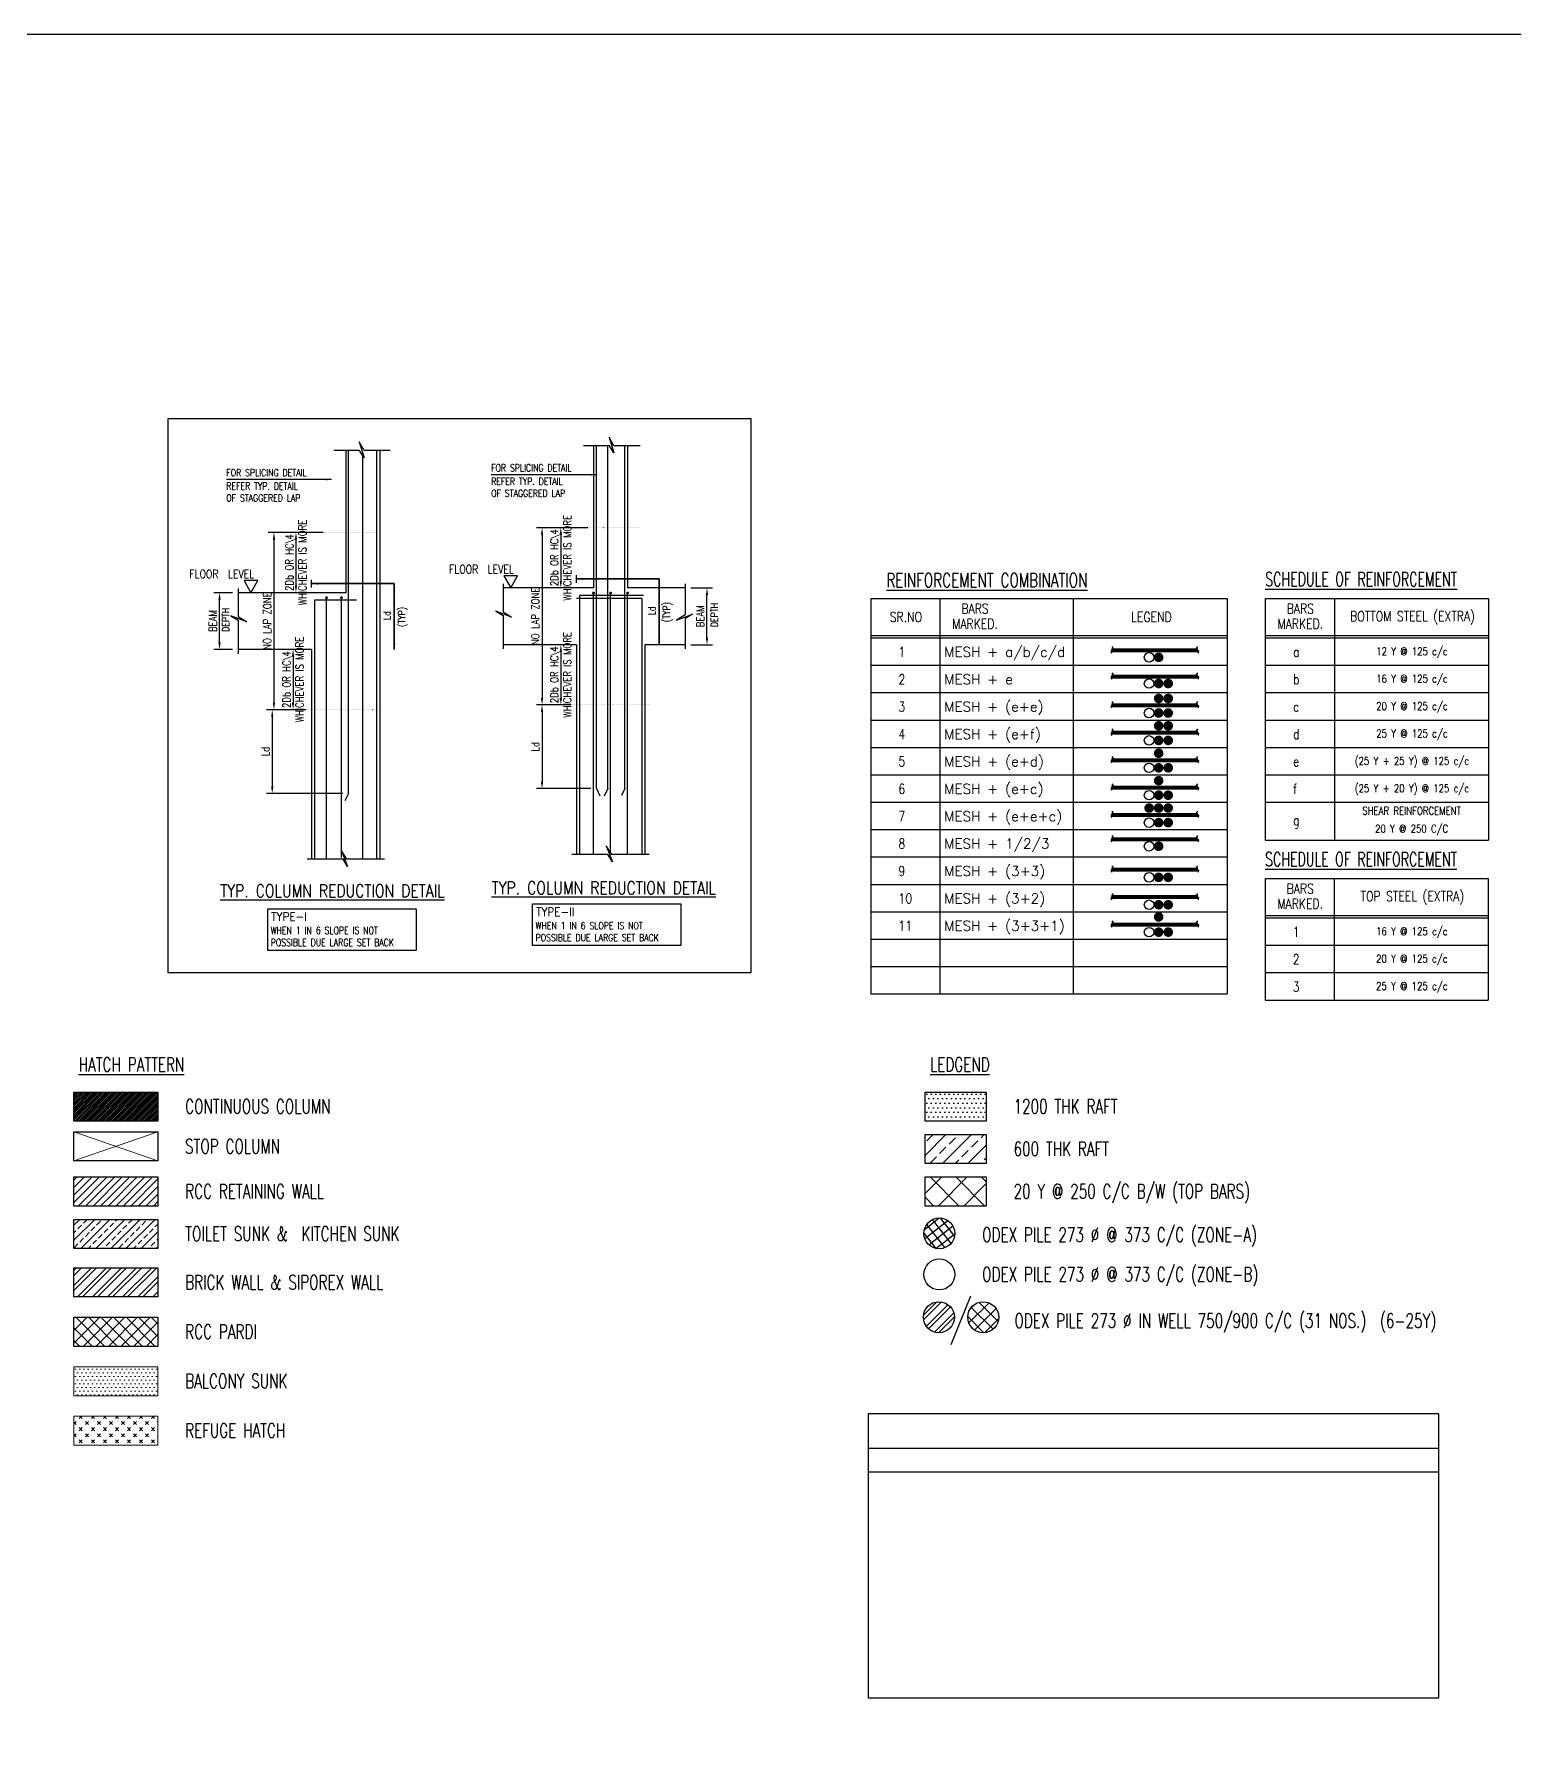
# Model space of a CAD drawing. Extents: x -69352 to 1013721, y -547461 to -186867.
# Drawn here: x 406027 to 458117, y -489142 to -428771 of the extents above; entities that cross this region are included whole.
import ezdxf
from ezdxf.enums import TextEntityAlignment as Align

# ---------------------------------------------------------------- set-up
doc = ezdxf.new("R2010")
doc.units = 0
doc.header["$LTSCALE"] = 500
doc.header["$MEASUREMENT"] = 0
doc.header["$PDMODE"] = 35
doc.header["$PDSIZE"] = -15
doc.linetypes.add('ACAD_ISO07W100', pattern=[3, 0, -3])
doc.layers.get('DEFPOINTS').update_dxf_attribs({"color": 4})
for name, color, linetype in [('CON', 3, 'Continuous'), ('DIM', 5, 'Continuous'), ('FRAME TABLE', 5, 'Continuous'), ('RCC', 2, 'Continuous'), ('REIN', 2, 'Continuous'), ('S- REFUGE SUNK', 8, 'Continuous'), ('S-273 DAI', 3, 'Continuous'), ('S-BRICK WALL', 5, 'Continuous'), ('S-BRICK WALL HATCH', 5, 'Continuous'), ('S-COLUMN', 1, 'Continuous'), ('S-COLUMN HATCH', 8, 'Continuous'), ('S-CONCRET LINE', 4, 'Continuous'), ('S-DIM', 7, 'Continuous'), ('S-HATCH', 253, 'Continuous'), ('S-HATCH @ 1', 252, 'Continuous'), ('S-R.C.C. PILE CAP', 40, 'Continuous'), ('S-RCC PARDI', 4, 'Continuous'), ('S-RCC PARDI HATCH', 8, 'Continuous'), ('S-REINFORCEMENT', 6, 'Continuous'), ('S-RETAINING WALL', 6, 'Continuous'), ('S-RETAINING WALL HATCH', 8, 'Continuous'), ('S-SUNK', 9, 'Continuous'), ('S-TEXT', 2, 'Continuous'), ('S-TEXT-1 @ 1', 4, 'Continuous'), ('S-TITIL', 6, 'Continuous'), ('S-TITLE', 6, 'Continuous'), ('TEXT', 4, 'Continuous'), ('TEXT1', 2, 'Continuous'), ('TITLE', 4, 'Continuous'), ('TX2', 4, 'Continuous'), ('TXT1', 2, 'Continuous'), ('YBEAM', 3, 'Continuous')]:
    doc.layers.add(name, color=color, linetype=linetype)
doc.styles.add('ROMANC', font='simplex.shx', dxfattribs={"width": 0.8, "height": 250})
doc.styles.add('ROMAND', font='simplex.shx')
doc.styles.add('ROMANS', font='simplex.shx', dxfattribs={"width": 0.8, "height": 275})
doc.styles.add('RX3', font='simplex.shx', dxfattribs={"width": 0.7})
doc.dimstyles.new('1-25', dxfattribs={"dimscale": 0, "dimtxt": 312.5, "dimasz": 225, "dimexe": 100, "dimexo": 100, "dimgap": 100, "dimtad": 1, "dimdec": 0, "dimlfac": 0.25, "dimzin": 0, "dimdsep": 46, "dimtxsty": 'RX3', "dimcen": 0, "dimdle": 100, "dimclrd": 1, "dimclre": 1, "dimclrt": 3, "dimadec": 0, "dimazin": 0, "dimtfac": 1, "dimtdec": 0, "dimtofl": 0, "dimtmove": 2, "dimatfit": 3, "dimfxl": 0, "dimtolj": 1, "dimtzin": 0, "dimarcsym": 0})
doc.dimstyles.new('dim25', dxfattribs={"dimtxt": 250, "dimasz": 250, "dimexe": 200, "dimexo": 200, "dimgap": 100, "dimtad": 1, "dimdec": 0, "dimlfac": 0.25, "dimzin": 0, "dimdsep": 46, "dimtxsty": 'ROMANS', "dimcen": 0, "dimclrd": 5, "dimclre": 5, "dimclrt": 4, "dimadec": 0, "dimazin": 0, "dimtfac": 1, "dimtdec": 0, "dimtix": 1, "dimtofl": 0, "dimtmove": 2, "dimatfit": 3, "dimfxl": 0, "dimtolj": 1, "dimtzin": 0, "dimlwd": -1, "dimlwe": -1, "dimarcsym": 0})
doc.dimstyles.new('SUREN', dxfattribs={"dimtxt": 250, "dimasz": 200, "dimexe": 100, "dimexo": 200, "dimgap": 100, "dimtad": 1, "dimdec": 0, "dimtxsty": 'RX3', "dimcen": 2.5, "dimclrd": 256, "dimclre": 256, "dimclrt": 4, "dimadec": 0, "dimazin": 0, "dimtfac": 1, "dimtdec": 0, "dimtmove": 2, "dimatfit": 3, "dimfxl": 0, "dimarcsym": 0})

# ---------------------------------------------------------------- blocks, each defined once
blk = doc.blocks.new('*D478')
at = {"layer": 'DEFPOINTS', "color": 0}
for p in [(428943, -448267), (429712, -448267), (428943, -450267)]:
    blk.add_point(p, dxfattribs=at)
at = {"layer": 'DIM', "color": 5}
for p, q in [((429143, -448267), (429912, -448267)), ((429712, -450017), (429712, -448517)), ((429143, -450267), (429912, -450267))]:
    blk.add_line(p, q, dxfattribs=at)
for points in [[(429754, -448517), (429671, -448517), (429712, -448267)], [(429671, -450017), (429754, -450017), (429712, -450267)]]:
    blk.add_solid(points, dxfattribs=at)
at = {"layer": 'DIM', "color": 4, "insert": (429475, -449267), "char_height": 275, "attachment_point": 5, "rotation": 90, "style": 'ROMANS'}
blk.add_mtext('\\A1;BEAM', dxfattribs=at)
blk = doc.blocks.new('*D479')
at = {"layer": 'DEFPOINTS', "color": 0}
for p in [(425718, -446146), (423906, -452388), (425118, -452388)]:
    blk.add_point(p, dxfattribs=at)
at = {"layer": 'DIM', "color": 5}
for p, q in [((425518, -446146), (423706, -446146)), ((423906, -446396), (423906, -452138)), ((424918, -452388), (423706, -452388))]:
    blk.add_line(p, q, dxfattribs=at)
for points in [[(423947, -446396), (423864, -446396), (423906, -446146)], [(423864, -452138), (423947, -452138), (423906, -452388)]]:
    blk.add_solid(points, dxfattribs=at)
at = {"layer": 'DIM', "color": 4, "insert": (423668, -449267), "char_height": 275, "attachment_point": 5, "rotation": 90, "style": 'ROMANS'}
blk.add_mtext('\\A1;NO LAP ZONE', dxfattribs=at)
blk = doc.blocks.new('*D480')
at = {"layer": 'DEFPOINTS', "color": 0}
for p in [(424951, -450267), (424566, -452388), (424951, -452388)]:
    blk.add_point(p, dxfattribs=at)
at = {"layer": 'DIM', "color": 5}
for p, q in [((424751, -450267), (424366, -450267)), ((424566, -450517), (424566, -452138)), ((424751, -452388), (424366, -452388))]:
    blk.add_line(p, q, dxfattribs=at)
for points in [[(424608, -450517), (424524, -450517), (424566, -450267)], [(424524, -452138), (424608, -452138), (424566, -452388)]]:
    blk.add_solid(points, dxfattribs=at)
at = {"layer": 'DIM', "color": 4, "insert": (424566, -451327), "char_height": 275, "attachment_point": 5, "rotation": 90, "style": 'ROMANS'}
blk.add_mtext('\\A1;2Db OR HC\\\\4\\PWHICHEVER IS MORE', dxfattribs=at)
blk = doc.blocks.new('*D481')
at = {"layer": 'DEFPOINTS', "color": 0}
for p in [(425151, -446146), (424566, -448267), (424951, -448267)]:
    blk.add_point(p, dxfattribs=at)
at = {"layer": 'DIM', "color": 5}
for p, q in [((424951, -446146), (424366, -446146)), ((424566, -446396), (424566, -448017)), ((424751, -448267), (424366, -448267))]:
    blk.add_line(p, q, dxfattribs=at)
for points in [[(424608, -446396), (424524, -446396), (424566, -446146)], [(424524, -448017), (424608, -448017), (424566, -448267)]]:
    blk.add_solid(points, dxfattribs=at)
at = {"layer": 'DIM', "color": 4, "insert": (424566, -447206), "char_height": 275, "attachment_point": 5, "rotation": 90, "style": 'ROMANS'}
blk.add_mtext('\\A1;2Db OR HC\\\\4\\PWHICHEVER IS MORE', dxfattribs=at)
blk = doc.blocks.new('*D482')
at = {"layer": 'DEFPOINTS', "color": 0}
for p in [(425118, -452388), (423906, -455334), (425819, -455334)]:
    blk.add_point(p, dxfattribs=at)
at = {"layer": 'DIM', "color": 5}
for p, q in [((424918, -452388), (423706, -452388)), ((423906, -452638), (423906, -455084)), ((425619, -455334), (423706, -455334))]:
    blk.add_line(p, q, dxfattribs=at)
for points in [[(423947, -452638), (423864, -452638), (423906, -452388)], [(423864, -455084), (423947, -455084), (423906, -455334)]]:
    blk.add_solid(points, dxfattribs=at)
at = {"layer": 'DIM', "color": 4, "insert": (423668, -453861), "char_height": 275, "attachment_point": 5, "rotation": 90, "style": 'ROMANS'}
blk.add_mtext('\\A1;Ld', dxfattribs=at)
blk = doc.blocks.new('*D483')
at = {"layer": 'DEFPOINTS', "color": 0}
for p in [(412549, -448434), (413208, -448434), (413208, -450434)]:
    blk.add_point(p, dxfattribs=at)
at = {"layer": 'DIM', "color": 5}
for p, q in [((413008, -448434), (412349, -448434)), ((412549, -450184), (412549, -448684)), ((413008, -450434), (412349, -450434))]:
    blk.add_line(p, q, dxfattribs=at)
for points in [[(412591, -448684), (412508, -448684), (412549, -448434)], [(412508, -450184), (412591, -450184), (412549, -450434)]]:
    blk.add_solid(points, dxfattribs=at)
at = {"layer": 'DIM', "color": 4, "insert": (412312, -449434), "char_height": 275, "attachment_point": 5, "rotation": 90, "style": 'ROMANS'}
blk.add_mtext('\\A1;BEAM', dxfattribs=at)
blk = doc.blocks.new('*D484')
at = {"layer": 'DEFPOINTS', "color": 0}
for p in [(416393, -446313), (414465, -452555), (415793, -452555)]:
    blk.add_point(p, dxfattribs=at)
at = {"layer": 'DIM', "color": 5}
for p, q in [((416193, -446313), (414265, -446313)), ((414465, -446563), (414465, -452305)), ((415593, -452555), (414265, -452555))]:
    blk.add_line(p, q, dxfattribs=at)
for points in [[(414507, -446563), (414424, -446563), (414465, -446313)], [(414424, -452305), (414507, -452305), (414465, -452555)]]:
    blk.add_solid(points, dxfattribs=at)
at = {"layer": 'DIM', "color": 4, "insert": (414228, -449434), "char_height": 275, "attachment_point": 5, "rotation": 90, "style": 'ROMANS'}
blk.add_mtext('\\A1;NO LAP ZONE', dxfattribs=at)
blk = doc.blocks.new('*D485')
at = {"layer": 'DEFPOINTS', "color": 0}
for p in [(415625, -450434), (415138, -452555), (415625, -452555)]:
    blk.add_point(p, dxfattribs=at)
at = {"layer": 'DIM', "color": 5}
for p, q in [((415425, -450434), (414938, -450434)), ((415138, -450684), (415138, -452305)), ((415425, -452555), (414938, -452555))]:
    blk.add_line(p, q, dxfattribs=at)
for points in [[(415180, -450684), (415097, -450684), (415138, -450434)], [(415097, -452305), (415180, -452305), (415138, -452555)]]:
    blk.add_solid(points, dxfattribs=at)
at = {"layer": 'DIM', "color": 4, "insert": (415138, -451495), "char_height": 275, "attachment_point": 5, "rotation": 90, "style": 'ROMANS'}
blk.add_mtext('\\A1;2Db OR HC\\\\4\\PWHICHEVER IS MORE', dxfattribs=at)
blk = doc.blocks.new('*D486')
at = {"layer": 'DEFPOINTS', "color": 0}
for p in [(415825, -446313), (415240, -448434), (415625, -448434)]:
    blk.add_point(p, dxfattribs=at)
at = {"layer": 'DIM', "color": 5}
for p, q in [((415625, -446313), (415040, -446313)), ((415240, -446563), (415240, -448184)), ((415425, -448434), (415040, -448434))]:
    blk.add_line(p, q, dxfattribs=at)
for points in [[(415282, -446563), (415199, -446563), (415240, -446313)], [(415199, -448184), (415282, -448184), (415240, -448434)]]:
    blk.add_solid(points, dxfattribs=at)
at = {"layer": 'DIM', "color": 4, "insert": (415240, -447374), "char_height": 275, "attachment_point": 5, "rotation": 90, "style": 'ROMANS'}
blk.add_mtext('\\A1;2Db OR HC\\\\4\\PWHICHEVER IS MORE', dxfattribs=at)
blk = doc.blocks.new('*D487')
at = {"layer": 'DEFPOINTS', "color": 0}
for p in [(415793, -452555), (414405, -455501), (417093, -455501)]:
    blk.add_point(p, dxfattribs=at)
at = {"layer": 'DIM', "color": 5}
for p, q in [((415593, -452555), (414205, -452555)), ((414405, -452805), (414405, -455251)), ((416893, -455501), (414205, -455501))]:
    blk.add_line(p, q, dxfattribs=at)
for points in [[(414447, -452805), (414364, -452805), (414405, -452555)], [(414364, -455251), (414447, -455251), (414405, -455501)]]:
    blk.add_solid(points, dxfattribs=at)
at = {"layer": 'DIM', "color": 4, "insert": (414168, -454028), "char_height": 275, "attachment_point": 5, "rotation": 90, "style": 'ROMANS'}
blk.add_mtext('\\A1;Ld', dxfattribs=at)
blk = doc.blocks.new('zw$FC0F')
at = {"layer": 'S-273 DAI', "ltscale": 1000}
h = blk.add_hatch(dxfattribs=at)
h.set_pattern_fill('ANSI37', color=154, scale=20.475, angle=178.6167)
h.set_pattern_definition([(223.617, (-717.17, 17.32), (44.8446, -47.064), []), (313.617, (-717.17, 17.32), (47.064, 44.8446), [])])
edge = h.paths.add_edge_path()
edge.add_arc((0, 0), 136, 358.6167, 718.6167)
at = {"layer": 'S-273 DAI', "color": 2, "ltscale": 1000}
blk.add_circle((0, 0), 136, dxfattribs=at)
blk = doc.blocks.new('A$C3564066B')
at = {"layer": 'S-273 DAI', "ltscale": 1000}
h = blk.add_hatch(dxfattribs=at)
h.set_pattern_fill('ANSI32', color=170, scale=10)
h.set_pattern_definition([(45, (-1099979.93, -32371.08), (-67.351921, 67.351921), []), (45, (-1099935.03, -32371.08), (-67.351921, 67.351921), [])])
edge = h.paths.add_edge_path()
edge.add_ellipse((0, 0), major_axis=(150, 0), ratio=1, start_angle=0, end_angle=360)
at = {"layer": 'S-273 DAI', "color": 170, "ltscale": 1000}
blk.add_circle((0, 0), 150, dxfattribs=at)

msp = doc.modelspace()

# ---------------------------------------------------------------- hatches: boundary and pattern name
at = {"layer": 'S- REFUGE SUNK', "lineweight": 0, "ltscale": 0.3}
h = msp.add_hatch(dxfattribs=at)
h.set_pattern_fill('CROSS', color=256, scale=300)
h.set_pattern_definition([(45, (-106.05, -1494.6), (-212.13203, 212.13203), [150, -150]), (135, (0, -1494.6), (-212.13203, -212.13203), [150, -150])])
edge = h.paths.add_edge_path()
edge.add_line((407433.5, -477429.614), (410376.838, -477429.614))
edge.add_line((410376.838, -477429.614), (410376.838, -478453.81))
edge.add_line((410376.838, -478453.81), (407421.19, -478453.81))
edge.add_line((407421.19, -478453.81), (407421.19, -477429.614))
at = {"layer": 'S-273 DAI', "ltscale": 1000}
h = msp.add_hatch(dxfattribs=at)
h.set_pattern_fill('ANSI37', color=50, scale=100)
h.set_pattern_definition([(45, (398838.82, -465302.33), (-224.5064, 224.5064), []), (135, (398838.82, -465302.33), (-224.5064, -224.5064), [])])
edge = h.paths.add_edge_path()
edge.add_ellipse((439440.116, -473947.472), major_axis=(546, 0), ratio=1, start_angle=0, end_angle=360)
at = {"layer": 'S-BRICK WALL HATCH', "lineweight": 0, "ltscale": 0.3}
h = msp.add_hatch(dxfattribs=at)
h.set_pattern_fill('ANSI32', color=256, scale=1000)
h.set_pattern_definition([(45, (0, -1494.6), (-265.16504, 265.16504), []), (45, (176.78, -1494.6), (-265.16504, 265.16504), [])])
edge = h.paths.add_edge_path()
edge.add_line((407433.5, -472211.114), (410376.838, -472211.114))
edge.add_line((410376.838, -472211.114), (410376.838, -473235.31))
edge.add_line((410376.838, -473235.31), (407421.19, -473235.31))
edge.add_line((407421.19, -473235.31), (407421.19, -472211.114))
at = {"layer": 'S-COLUMN HATCH', "lineweight": 0, "ltscale": 0.3}
h = msp.add_hatch(dxfattribs=at)
h.set_pattern_fill('ANSI31', color=256, scale=350)
edge = h.paths.add_edge_path()
edge.add_line((407423, -466018.338), (410376.838, -466018.338))
edge.add_line((410376.838, -466018.338), (410376.838, -467042.534))
edge.add_line((410376.838, -467042.534), (407421.19, -467042.534))
edge.add_line((407421.19, -467042.534), (407421.19, -466018.338))
at = {"layer": 'S-HATCH'}
h = msp.add_hatch(dxfattribs=at)
h.set_pattern_fill('ANSI37', color=240, scale=200)
h.set_pattern_definition([(45, (-1384768.05, -553176.4), (-449.0128, 449.0128), []), (135, (-1384768.05, -553176.4), (-449.0128, -449.0128), [])])
h.paths.add_polyline_path([(437390.359, -469007.522), (439543.007, -469007.522), (439543.007, -470031.718), (437390.359, -470031.718)])
at = {"layer": 'S-HATCH @ 1'}
h = msp.add_hatch(dxfattribs=at)
h.set_pattern_fill('DOTS', color=150, scale=100)
h.set_pattern_definition([(0, (-295898.24, -504669.33), (79.375, 158.75), [0, -158.75])])
h.paths.add_polyline_path([(437390.359, -466018.338), (439543.007, -466018.338), (439543.007, -467042.534), (437390.359, -467042.534)])
h = msp.add_hatch(dxfattribs=at)
h.set_pattern_fill('ANSI33', color=14, scale=100)
h.set_pattern_definition([(45, (-295898.24, -504669.33), (-449.0128, 449.0128), []), (45, (-295449.2, -504669.33), (-449.0128, 449.0128), [317.5, -158.75])])
h.paths.add_polyline_path([(437390.359, -467512.93), (439543.007, -467512.93), (439543.007, -468537.126), (437390.359, -468537.126)])
at = {"layer": 'S-RCC PARDI HATCH', "lineweight": 0, "ltscale": 0.3}
h = msp.add_hatch(dxfattribs=at)
h.set_pattern_fill('ANSI37', color=256, scale=2500)
h.set_pattern_definition([(45, (0, -1494.6), (-220.97087, 220.97087), []), (135, (0, -1494.6), (-220.97087, -220.97087), [])])
edge = h.paths.add_edge_path()
edge.add_line((407433.5, -473950.614), (410376.838, -473950.614))
edge.add_line((410376.838, -473950.614), (410376.838, -474974.81))
edge.add_line((410376.838, -474974.81), (407421.19, -474974.81))
edge.add_line((407421.19, -474974.81), (407421.19, -473950.614))
h = msp.add_hatch(dxfattribs=at)
h.set_pattern_fill('TRIDOTS', color=256, scale=150)
h.set_pattern_definition([(0, (0, -1494.59), (75, 129.90381), [0, -150])])
edge = h.paths.add_edge_path()
edge.add_line((407433.5, -475690.114), (410376.838, -475690.114))
edge.add_line((410376.838, -475690.114), (410376.838, -476714.31))
edge.add_line((410376.838, -476714.31), (407421.19, -476714.31))
edge.add_line((407421.19, -476714.31), (407421.19, -475690.114))
at = {"layer": 'S-RETAINING WALL HATCH', "lineweight": 0, "ltscale": 0.3}
h = msp.add_hatch(dxfattribs=at)
h.set_pattern_fill('ANSI31', color=256, scale=1500)
h.set_pattern_definition([(45, (0, -1494.6), (-132.58252, 132.58252), [])])
edge = h.paths.add_edge_path()
edge.add_line((407414, -469007.522), (410376.838, -469007.522))
edge.add_line((410376.838, -469007.522), (410376.838, -470031.718))
edge.add_line((410376.838, -470031.718), (407421.19, -470031.718))
edge.add_line((407421.19, -470031.718), (407421.19, -469007.522))
at = {"layer": 'S-SUNK', "lineweight": 0, "ltscale": 0.3}
h = msp.add_hatch(dxfattribs=at)
h.set_pattern_fill('ANSI33', color=256, scale=1500)
h.set_pattern_definition([(45, (0, -1494.6), (-265.16504, 265.16504), []), (45, (265.17, -1494.6), (-265.16504, 265.16504), [187.5, -93.75])])
edge = h.paths.add_edge_path()
edge.add_line((407433.5, -470502.114), (410376.838, -470502.114))
edge.add_line((410376.838, -470502.114), (410376.838, -471526.31))
edge.add_line((410376.838, -471526.31), (407421.19, -471526.31))
edge.add_line((407421.19, -471526.31), (407421.19, -470502.114))

# ---------------------------------------------------------------- linework, layer by layer
at = {"layer": 'CON', "color": 253}
for points in [[(418561.312, -443425.167), (417636.264, -443425.167), (417467.998, -443124.446), (417640.757, -443679.969), (417480.847, -443425.167), (416568.913, -443425.167)], [(427356.306, -443257.801), (426431.258, -443257.801), (426262.991, -442957.08), (426435.751, -443512.603), (426275.841, -443257.801), (425363.907, -443257.801)]]:
    msp.add_lwpolyline(points, dxfattribs=at)
at = {"layer": 'CON', "color": 8}
for points in [[(413207.702, -448284.231), (413207.702, -449273.496), (413508.423, -449465.557), (412952.9, -449247.005), (413207.702, -449405.952), (413207.702, -450584.231)], [(422533.678, -448116.866), (422533.678, -449106.131), (422834.399, -449298.191), (422278.876, -449079.64), (422533.678, -449238.586), (422533.678, -450416.866)], [(428942.568, -448116.866), (428942.568, -449214.304), (428641.848, -449406.365), (429197.37, -449187.813), (428942.568, -449346.76), (428942.568, -450416.866)], [(418352.524, -457819.521), (417030.574, -457819.521), (416838.514, -457518.8), (417057.065, -458074.323), (416898.119, -457819.521), (415632.524, -457819.521)], [(427678.5, -457652.156), (426356.55, -457652.156), (426164.489, -457351.435), (426383.041, -457906.958), (426224.095, -457652.156), (424958.5, -457652.156)]]:
    msp.add_lwpolyline(points, dxfattribs=at)
at = {"layer": 'DIM'}
for p, q in [((425118.5, -448083.783), (425118.5, -447813.14)), ((415792.524, -448251.148), (415792.524, -447980.506))]:
    msp.add_line(p, q, dxfattribs=at)
at = {"layer": 'FRAME TABLE', "color": 7}
for p, q in [((435476.676, -448635.234), (448033.539, -448635.234)), ((435476.676, -448635.234), (435476.676, -462562.954)), ((437911.58, -448635.234), (437911.58, -462562.954)), ((442609.196, -448635.234), (442609.196, -462562.954)), ((448033.539, -448635.234), (448033.539, -462562.954)), ((449366.456, -448635.234), (457225.704, -448635.234)), ((449366.456, -448635.234), (449366.456, -457146.623)), ((451801.361, -448635.234), (451801.361, -457146.623)), ((457225.704, -448635.234), (457225.704, -457146.623)), ((435476.676, -449945.541), (448033.539, -449945.541)), ((435476.676, -450024.086), (448033.539, -450024.086)), ((449366.456, -449945.541), (457225.704, -449945.541)), ((449366.456, -450024.086), (457225.704, -450024.086)), ((449366.456, -457146.623), (457225.704, -457146.623)), ((449361.808, -458494.981), (457221.056, -458494.981)), ((449361.808, -458494.981), (449361.808, -462777.418)), ((451796.713, -458494.981), (451796.713, -462777.418)), ((457221.056, -458494.981), (457221.056, -462777.418)), ((449361.808, -459805.288), (457221.056, -459805.288)), ((449361.808, -459883.833), (457221.056, -459883.833)), ((435476.676, -462562.954), (448033.539, -462562.954)), ((449361.808, -462777.418), (457221.056, -462777.418))]:
    msp.add_line(p, q, dxfattribs=at)
at = {"layer": 'FRAME TABLE'}
for p, q in [((435476.676, -450988.615), (448033.539, -450988.615)), ((449366.456, -450988.615), (457225.704, -450988.615)), ((435476.676, -451953.143), (448033.539, -451953.143)), ((449366.456, -451953.143), (457225.704, -451953.143)), ((435476.676, -452917.671), (448033.539, -452917.671)), ((449366.456, -452917.671), (457225.704, -452917.671)), ((435476.676, -453882.2), (448033.539, -453882.2)), ((449366.456, -453882.2), (457225.704, -453882.2)), ((435476.676, -454846.728), (448033.539, -454846.728)), ((449366.456, -454846.728), (457225.704, -454846.728)), ((435476.676, -455811.256), (448033.539, -455811.256)), ((449366.456, -455811.256), (457225.704, -455811.256)), ((449366.456, -455811.256), (457225.704, -455811.256)), ((435476.676, -456775.785), (448033.539, -456775.785)), ((435476.676, -457740.313), (448033.539, -457740.313)), ((435476.676, -458704.841), (448033.539, -458704.841)), ((435476.676, -458704.841), (448033.539, -458704.841)), ((435476.676, -459669.37), (448033.539, -459669.37)), ((435476.676, -460633.898), (448033.539, -460633.898)), ((449361.808, -460848.362), (457221.056, -460848.362)), ((435476.676, -461598.426), (448033.539, -461598.426)), ((449361.808, -461812.89), (457221.056, -461812.89))]:
    msp.add_line(p, q, dxfattribs=at)
at = {"layer": 'RCC', "color": 1}
for points in [[(423571.894, -459394.182), (428794.593, -459394.182), (428794.593, -460862.834), (423571.894, -460862.834)], [(414245.919, -459561.548), (419468.618, -459561.548), (419468.618, -461030.199), (414245.919, -461030.199)]]:
    msp.add_lwpolyline(points, close=True, dxfattribs=at)
at = {"layer": 'REIN'}
msp.add_line((415892.524, -450434.231), (415892.524, -457819.521), dxfattribs=at)
at = {"layer": 'S- REFUGE SUNK', "lineweight": 0, "ltscale": 0.3}
msp.add_lwpolyline([(407421.19, -477429.614), (410376.838, -477429.614), (410376.838, -478453.81), (407421.19, -478453.81)], close=True, dxfattribs=at)
at = {"layer": 'S-273 DAI', "color": 7, "ltscale": 1000}
msp.add_circle((437892.836, -472442.219), 546, dxfattribs=at)
at = {"layer": 'S-273 DAI', "color": 50, "ltscale": 1000}
msp.add_circle((439440.116, -473947.472, 0), 546, dxfattribs=at)
at = {"layer": 'S-BRICK WALL'}
msp.add_lwpolyline([(407421.19, -472211.114), (410376.838, -472211.114), (410376.838, -473235.31), (407421.19, -473235.31)], close=True, dxfattribs=at)
at = {"layer": 'S-COLUMN'}
for points in [[(407421.19, -466018.338), (410376.838, -466018.338), (410376.838, -467042.534), (407421.19, -467042.534)], [(407415.481, -467422.333), (410371.129, -467422.333), (410371.129, -468446.528), (407415.481, -468446.528)]]:
    msp.add_lwpolyline(points, close=True, dxfattribs=at)
at = {"layer": 'S-COLUMN HATCH', "lineweight": 0, "ltscale": 0.3}
for p, q in [((407415.481, -467422.333), (410371.129, -468446.528)), ((410371.129, -467422.333), (407415.481, -468446.528))]:
    msp.add_line(p, q, dxfattribs=at)
at = {"layer": 'S-CONCRET LINE'}
msp.add_lwpolyline([(375139, -428771), (495141, -428771), (495141, -510011), (375139, -510011)], close=True, dxfattribs=at)
at = {"layer": 'S-DIM', "color": 253, "linetype": 'ACAD_ISO07W100', "ltscale": 0.025}
for p, q in [((418092.524, -446313.241), (416158.755, -446313.241)), ((427352.907, -446145.875), (425484.731, -446145.875)), ((418192.524, -452555.222), (415138.364, -452555.222)), ((427713.779, -452387.856), (424464.339, -452387.856))]:
    msp.add_line(p, q, dxfattribs=at)
at = {"layer": 'S-HATCH', "color": 240}
msp.add_lwpolyline([(437390.359, -469007.522), (439543.007, -469007.522), (439543.007, -470031.718), (437390.359, -470031.718)], close=True, dxfattribs=at)
at = {"layer": 'S-HATCH @ 1', "color": 150}
msp.add_lwpolyline([(437390.359, -466018.338), (439543.007, -466018.338), (439543.007, -467042.534), (437390.359, -467042.534)], close=True, dxfattribs=at)
at = {"layer": 'S-HATCH @ 1', "color": 14}
msp.add_lwpolyline([(437390.359, -467512.93), (439543.007, -467512.93), (439543.007, -468537.126), (437390.359, -468537.126)], close=True, dxfattribs=at)
at = {"layer": 'S-R.C.C. PILE CAP'}
msp.add_lwpolyline([(410734.801, -442303.221), (431261.472, -442303.221), (431261.472, -461819.109), (410734.801, -461819.109)], close=True, dxfattribs=at)
at = {"layer": 'S-RCC PARDI'}
msp.add_lwpolyline([(407421.19, -473950.614), (410376.838, -473950.614), (410376.838, -474974.81), (407421.19, -474974.81)], close=True, dxfattribs=at)
at = {"layer": 'S-RCC PARDI HATCH', "lineweight": 0, "ltscale": 0.3}
msp.add_lwpolyline([(407421.19, -475690.114), (410376.838, -475690.114), (410376.838, -476714.31), (407421.19, -476714.31)], close=True, dxfattribs=at)
at = {"layer": 'S-REINFORCEMENT'}
for p, q in [((417092.524, -455501.366), (417092.524, -443425.167)), ((417592.524, -457819.521), (417592.524, -443603.114)), ((418092.524, -457819.521), (418092.524, -443425.167)), ((425818.5, -455334), (425818.5, -443257.801)), ((426217.171, -455334), (426217.171, -443257.801)), ((426818.5, -455334), (426818.5, -443257.801)), ((427482.341, -448535.549), (425218.5, -448535.549)), ((425218.5, -448535.549), (425218.5, -457652.156)), ((417369.376, -448702.915), (415892.524, -448702.915)), ((415892.524, -448702.915), (415892.524, -457819.521)), ((427418.5, -448635.549), (425118.5, -448635.549)), ((427418.5, -448635.549), (427418.5, -457652.156)), ((425218.5, -450266.866), (425218.5, -457652.156))]:
    msp.add_line(p, q, dxfattribs=at)
at = {"layer": 'S-REINFORCEMENT', "const_width": 50}
for points in [[(425693.5, -448446.439, 1), (425743.5, -448446.439, 1)], [(426293.5, -448446.439, 1), (426343.5, -448446.439, 1)], [(426893.5, -448446.439, 1), (426943.5, -448446.439, 1)], [(416290.194, -448613.805, 1), (416340.194, -448613.805, 1)], [(416818.707, -448613.805, 1), (416868.707, -448613.805, 1)]]:
    msp.add_lwpolyline(points, format="xyb", close=True, dxfattribs=at)
at = {"layer": 'S-REINFORCEMENT'}
for points in [[(425718.5, -457652.156), (425718.5, -448446.439)], [(426318.5, -457592.578), (426318.5, -448446.439)], [(426918.5, -457652.156), (426918.5, -448446.439)], [(416315.194, -457819.521), (416315.194, -448613.805)], [(416843.707, -457759.944), (416843.707, -448613.805)], [(417092.524, -455501.366), (416962.178, -455764.774)], [(425818.5, -455334), (425941.527, -455582.616)], [(426217.171, -455334), (426086.825, -455597.408)], [(426818.5, -455334), (426698.128, -455577.252)]]:
    msp.add_lwpolyline(points, dxfattribs=at)
at = {"layer": 'S-REINFORCEMENT', "ltscale": 1000, "const_width": 140}
for points in [[(443950.867, -450467.615), (447003.339, -450467.615)], [(443950.867, -451388.998), (447003.339, -451388.998)], [(443950.867, -452403.485), (447003.339, -452403.485)], [(443950.867, -453368.013), (447003.339, -453368.013)], [(443950.867, -454332.541), (447003.339, -454332.541)], [(443950.867, -455297.07), (447003.339, -455297.07)], [(443950.867, -456261.598), (447003.339, -456261.598)], [(443950.867, -457119.109), (447003.339, -457119.109)], [(443950.867, -458190.654), (447003.339, -458190.654)], [(443950.867, -459155.183), (447003.339, -459155.183)], [(443950.867, -460119.711), (447003.339, -460119.711)]]:
    msp.add_lwpolyline(points, dxfattribs=at)
at = {"layer": 'S-REINFORCEMENT', "ltscale": 1000, "const_width": 168.75}
for points in [[(445699.981, -450712.121, 1), (445531.231, -450712.121, 1)], [(445699.981, -451633.504, 1), (445531.231, -451633.504, 1)], [(446035.981, -451633.504, 1), (445867.231, -451633.504, 1)], [(445699.981, -452158.979, -1), (445531.231, -452158.979, -1)], [(446035.981, -452158.979, -1), (445867.231, -452158.979, -1)], [(445699.981, -452672.168, -1), (445531.231, -452672.168, -1)], [(446035.981, -452672.168, -1), (445867.231, -452672.168, -1)], [(445699.981, -453123.507, -1), (445531.231, -453123.507, -1)], [(446035.981, -453123.507, -1), (445867.231, -453123.507, -1)], [(445699.981, -453636.696, -1), (445531.231, -453636.696, -1)], [(445699.981, -454088.035, -1), (445531.231, -454088.035, -1)], [(446035.981, -453636.696, -1), (445867.231, -453636.696, -1)], [(445699.981, -454601.225, -1), (445531.231, -454601.225, -1)], [(446035.981, -454601.225, -1), (445867.231, -454601.225, -1)], [(445699.981, -455052.564, -1), (445531.231, -455052.564, -1)], [(445699.981, -455565.753, -1), (445531.231, -455565.753, -1)], [(446035.981, -455565.753, -1), (445867.231, -455565.753, -1)], [(445363.981, -456017.092, -1), (445195.231, -456017.092, -1)], [(445699.981, -456017.092, -1), (445531.231, -456017.092, -1)], [(445699.981, -456530.281, -1), (445531.231, -456530.281, -1)], [(446035.981, -456017.092, -1), (445867.231, -456017.092, -1)], [(446035.981, -456530.281, -1), (445867.231, -456530.281, -1)], [(445699.981, -457363.615, 1), (445531.231, -457363.615, 1)], [(445699.981, -458459.338, -1), (445531.231, -458459.338, -1)], [(446035.981, -458459.338, -1), (445867.231, -458459.338, -1)], [(445699.981, -459423.866, -1), (445531.231, -459423.866, -1)], [(446035.981, -459423.866, -1), (445867.231, -459423.866, -1)], [(445699.981, -459851.028, 1), (445531.231, -459851.028, 1)], [(445699.981, -460388.394, -1), (445531.231, -460388.394, -1)], [(446035.981, -460388.394, -1), (445867.231, -460388.394, -1)]]:
    msp.add_lwpolyline(points, format="xyb", close=True, dxfattribs=at)
at = {"layer": 'S-REINFORCEMENT'}
for centre in [(445279.606, -450712.121), (445279.606, -451633.504), (445279.606, -452672.168), (445279.606, -453636.696), (445279.606, -454601.225), (445279.606, -455565.753), (445279.606, -456530.281), (445279.606, -457363.615), (445279.606, -458459.338), (445279.606, -459423.866), (445279.606, -460388.394)]:
    msp.add_circle(centre, 168.75, dxfattribs=at)
for points in [[(443970.404, -450333.889), (444024.147, -450467.615), (443950.867, -450467.615), (443950.867, -450558.418)], [(446983.802, -450333.889), (446930.06, -450467.615), (447003.339, -450467.615), (447003.339, -450558.418)], [(443970.404, -451255.272), (444024.147, -451388.998), (443950.867, -451388.998), (443950.867, -451479.801)], [(446983.802, -451255.272), (446930.06, -451388.998), (447003.339, -451388.998), (447003.339, -451479.801)], [(443970.404, -452269.759), (444024.147, -452403.485), (443950.867, -452403.485), (443950.867, -452494.288)], [(446983.802, -452269.759), (446930.06, -452403.485), (447003.339, -452403.485), (447003.339, -452494.288)], [(443970.404, -453234.287), (444024.147, -453368.013), (443950.867, -453368.013), (443950.867, -453458.816)], [(446983.802, -453234.287), (446930.06, -453368.013), (447003.339, -453368.013), (447003.339, -453458.816)], [(443970.404, -454198.815), (444024.147, -454332.541), (443950.867, -454332.541), (443950.867, -454423.344)], [(446983.802, -454198.815), (446930.06, -454332.541), (447003.339, -454332.541), (447003.339, -454423.344)], [(443970.404, -455163.344), (444024.147, -455297.07), (443950.867, -455297.07), (443950.867, -455387.873)], [(446983.802, -455163.344), (446930.06, -455297.07), (447003.339, -455297.07), (447003.339, -455387.873)], [(443970.404, -456127.872), (444024.147, -456261.598), (443950.867, -456261.598), (443950.867, -456352.401)], [(446983.802, -456127.872), (446930.06, -456261.598), (447003.339, -456261.598), (447003.339, -456352.401)], [(443970.404, -456985.383), (444024.147, -457119.109), (443950.867, -457119.109), (443950.867, -457209.912)], [(446983.802, -456985.383), (446930.06, -457119.109), (447003.339, -457119.109), (447003.339, -457209.912)], [(443970.404, -458056.929), (444024.147, -458190.654), (443950.867, -458190.654), (443950.867, -458281.458)], [(446983.802, -458056.929), (446930.06, -458190.654), (447003.339, -458190.654), (447003.339, -458281.458)], [(443970.404, -459021.457), (444024.147, -459155.183), (443950.867, -459155.183), (443950.867, -459245.986)], [(446983.802, -459021.457), (446930.06, -459155.183), (447003.339, -459155.183), (447003.339, -459245.986)], [(443970.404, -459985.985), (444024.147, -460119.711), (443950.867, -460119.711), (443950.867, -460210.514)], [(446983.802, -459985.985), (446930.06, -460119.711), (447003.339, -460119.711), (447003.339, -460210.514)]]:
    msp.add_spline(points, degree=3, dxfattribs=at)
at = {"layer": 'S-RETAINING WALL'}
msp.add_lwpolyline([(407421.19, -469007.522), (410376.838, -469007.522), (410376.838, -470031.718), (407421.19, -470031.718)], close=True, dxfattribs=at)
at = {"layer": 'S-SUNK'}
msp.add_lwpolyline([(407421.19, -470502.114), (410376.838, -470502.114), (410376.838, -471526.31), (407421.19, -471526.31)], close=True, dxfattribs=at)
at = {"layer": 'TEXT'}
msp.add_line((438987.625, -473204.653), (438296, -474924.367), dxfattribs=at)
at = {"layer": 'TEXT1', "color": 5}
msp.add_line((455479.163, -479398.319), (435392, -479398.319), dxfattribs=at)
at = {"layer": 'TITLE', "color": 0}
msp.add_line((455479.163, -478573.693), (435392, -478573.693), dxfattribs=at)
at = {"layer": 'TITLE', "color": 0, "elevation": 0}
msp.add_lwpolyline([(455479.163, -477350.607), (435392, -477350.607), (435392, -487352), (455479.163, -487352)], close=True, dxfattribs=at)
at = {"layer": 'TX2'}
for points in [[(422800.051, -448266.866), (423044.54, -447843.397), (422555.561, -447843.397)], [(413655.176, -448434.231), (413899.666, -448010.763), (413410.687, -448010.763)]]:
    msp.add_lwpolyline(points, close=True, dxfattribs=at)
at = {"layer": 'YBEAM'}
for p, q in [((416992.524, -443425.167), (416992.524, -448434.231)), ((418192.524, -443425.167), (418192.524, -457819.521)), ((425718.5, -443257.801), (425718.5, -448266.866)), ((426918.5, -443257.801), (426918.5, -448266.866)), ((416992.524, -448434.231), (413207.702, -448434.231)), ((425718.5, -448266.866), (422533.678, -448266.866)), ((428942.568, -448266.866), (426918.5, -448266.866)), ((425118.5, -450266.866), (422533.678, -450266.866)), ((425118.5, -450266.866), (425118.5, -457652.156)), ((428942.568, -450266.866), (427518.5, -450266.866)), ((427518.5, -450266.866), (427518.5, -457652.156)), ((415792.524, -450434.231), (413207.702, -450434.231)), ((415792.524, -450434.231), (415792.524, -457819.521))]:
    msp.add_line(p, q, dxfattribs=at)

# ---------------------------------------------------------------- block references
at = {"layer": 'S-273 DAI', "color": 2, "xscale": 3.99999999999999, "yscale": 3.99999999999999, "zscale": 3.99999999999999, "rotation": 174.4867607420538}
msp.add_blockref('zw$FC0F', (437892.602, -470997.019), dxfattribs=at)
at = {"layer": 'S-273 DAI', "color": 2, "xscale": 3.64, "yscale": 3.64, "zscale": 3.64}
msp.add_blockref('A$C3564066B', (437879.55, -473947.472, 0), dxfattribs=at)

# ---------------------------------------------------------------- texts
at = {"layer": 'DIM', "color": 4, "style": 'RX3', "width": 0.8}
for s, p in [('DEPTH', (412888.272, -449813.111)), ('Ld', (418569.689, -449398.024)), ('(TYP)', (419085.745, -449643.26)), ('Ld', (427895.664, -449230.658)), ('(TYP)', (428411.721, -449475.894)), ('DEPTH', (430092.751, -449645.745))]:
    msp.add_text(s, height=250, rotation=90, dxfattribs=at).set_placement(p)
at = {"layer": 'S-273 DAI', "color": 4, "style": 'ROMAND', "width": 0.8}
for s, p in [('1', (436455.235, -450519.451)), ('a', (450345.016, -450519.451)), ('2', (436455.235, -451483.979)), ('b', (450345.016, -451483.979)), ('3', (436455.235, -452448.508)), ('c', (450345.016, -452448.508)), ('4', (436455.235, -453413.036)), ('d', (450345.016, -453413.036)), ('5', (436455.235, -454377.564)), ('e', (450345.016, -454377.564)), ('6', (436455.235, -455342.093)), ('f', (450345.016, -455342.093)), ('7', (436455.235, -456306.621)), ('g', (450345.016, -456450.081)), ('8', (436455.235, -457271.149)), ('9', (436455.235, -458235.677)), ('10', (436455.235, -459200.206)), ('11', (436455.235, -460164.734)), ('1', (450340.368, -460379.198)), ('2', (450340.368, -461343.726)), ('3', (450340.368, -462308.254))]:
    msp.add_text(s, height=350, dxfattribs=at).set_placement(p, align=Align.MIDDLE_LEFT)
at = {"layer": 'S-273 DAI', "color": 4, "style": 'ROMAND'}
for s, p in [('MESH + a/b/c/d', (438065.742, -450519.451)), ('MESH + e', (438065.742, -451483.979)), ('MESH + (e+e)', (438065.742, -452448.508)), ('MESH + (e+f)', (438065.742, -453413.036)), ('MESH + (e+d)', (438065.742, -454377.564)), ('MESH + (e+c)', (438065.742, -455342.093)), ('MESH + (e+e+c)', (438065.742, -456306.621)), ('MESH + 1/2/3', (438065.742, -457271.149)), ('MESH + (3+3)', (438065.742, -458235.677)), ('MESH + (3+2)', (438065.742, -459200.206)), ('MESH + (3+3+1)', (438065.742, -460164.734))]:
    msp.add_text(s, height=350, dxfattribs=at).set_placement(p, align=Align.MIDDLE_LEFT)
at = {"layer": 'S-TEXT', "color": 2, "style": 'ROMANS', "width": 0.8}
for s, p in [('SR.NO', (436714.966, -449290.388)), ('BARS', (439149.871, -448996.517)), ('LEGEND', (445361.005, -449288.401)), ('BARS', (450604.747, -448996.517)), ('BOTTOM STEEL (EXTRA)', (454553.17, -449288.401)), ('MARKED.', (439149.871, -449530.318)), ('MARKED.', (450604.747, -449530.318)), ('BARS', (450600.099, -458856.264)), ('MARKED.', (450600.099, -459390.065)), ('TOP STEEL (EXTRA)', (454548.522, -459148.148))]:
    msp.add_text(s, height=350, dxfattribs=at).set_placement(p, align=Align.MIDDLE)
at = {"layer": 'S-TEXT', "style": 'ROMANS', "width": 0.7}
for s, p in [('CONTINUOUS COLUMN', (411340, -466774.549)), ('STOP COLUMN', (411334.291, -468178.543)), ('RCC RETAINING WALL', (411340, -469763.733)), ('TOILET SUNK &  KITCHEN SUNK', (411340, -471258.325)), ('BRICK WALL & SIPOREX WALL', (411340, -472967.325)), ('RCC PARDI', (411340, -474706.825)), ('BALCONY SUNK', (411340, -476446.325)), ('REFUGE HATCH', (411340, -478185.825))]:
    msp.add_text(s, height=500, dxfattribs=at).set_placement(p)
at = {"layer": 'S-TEXT-1 @ 1', "style": 'ROMANS', "width": 0.8}
for s, p in [('12 Y @ 125 c/c', (454534.49, -450519.451)), ('16 Y @ 125 c/c', (454534.49, -451483.979)), ('20 Y @ 125 c/c', (454534.49, -452448.508)), ('25 Y @ 125 c/c', (454534.49, -453413.036)), ('(25 Y + 25 Y) @ 125 c/c', (454534.49, -454377.564)), ('(25 Y + 20 Y) @ 125 c/c', (454534.49, -455342.093)), ('SHEAR REINFORCEMENT', (454521.691, -456114.806)), ('20 Y @ 250 C/C', (454521.691, -456766.973)), ('16 Y @ 125 c/c', (454529.842, -460379.198)), ('20 Y @ 125 c/c', (454529.842, -461343.726)), ('25 Y @ 125 c/c', (454529.842, -462308.254))]:
    msp.add_text(s, height=275, dxfattribs=at).set_placement(p, align=Align.MIDDLE)
at = {"layer": 'S-TITIL', "style": 'ROMANS', "width": 0.7}
for s, p in [('%%UREINFORCEMENT COMBINATION', (439567.459, -447993.735)), ('%%UHATCH PATTERN', (409449.128, -465048.62, 0)), ('%%ULEDGEND', (438615.298, -465048.62, 0))]:
    msp.add_text(s, height=500, dxfattribs=at).set_placement(p, align=Align.MIDDLE_CENTER)
at = {"layer": 'S-TITLE', "style": 'ROMANS'}
for s, height, width, p in [('%%USCHEDULE OF REINFORCEMENT', 500, 0.65, (449366.456, -448209.882)), ('%%USCHEDULE OF REINFORCEMENT', 500, 0.65, (449361.808, -458069.628)), ('%%UTYP. COLUMN REDUCTION DETAIL', 450, 0.8, (412572.846, -459159.301)), ('%%UTYP. COLUMN REDUCTION DETAIL', 450, 0.8, (422129.173, -459054.758))]:
    msp.add_text(s, height=height, dxfattribs=dict(at, width=width)).set_placement(p)
at = {"layer": 'TEXT', "style": 'ROMANS', "width": 0.7}
for s, p in [('1200 THK RAFT', (440506.17, -466774.549)), ('600 THK RAFT', (440506.17, -468269.141)), ('20 Y @ 250 C/C B/W (TOP BARS)', (440506.17, -469763.733)), ('ODEX PILE 273 %%C @ 373 C/C (ZONE-A)', (439399.239, -471293.589)), ('ODEX PILE 273 %%C @ 373 C/C (ZONE-B)', (439401.998, -472686.331)), ('ODEX PILE 273 %%C IN WELL 750/900 C/C (31 NOS.)  (6-25Y)', (440536.365, -474321.251))]:
    msp.add_text(s, height=500, dxfattribs=at).set_placement(p)
at = {"layer": 'TITLE', "color": 7, "linetype": 'Continuous', "ltscale": 100, "style": 'ROMANC', "width": 0.9}
for s, p in [('TYPE-I', (414372.901, -459992.88)), ('TYPE-II', (423698.876, -459825.514))]:
    msp.add_text(s, height=300, dxfattribs=at).set_placement(p)
at = {"layer": 'TX2', "style": 'RX3', "width": 0.8}
for s, p in [('FOR SPLICING DETAIL', (412788.43, -444330.342)), ('FOR SPLICING DETAIL', (422114.406, -444162.976)), ('REFER TYP. DETAIL', (412788.43, -444808.326)), ('OF STAGGERED LAP', (422114.406, -445057.161)), ('REFER TYP. DETAIL', (422114.406, -444640.961)), ('OF STAGGERED LAP', (412788.43, -445224.527)), ('WHEN 1 IN 6 SLOPE IS NOT', (414352.572, -460453.438)), ('POSSIBLE DUE LARGE SET BACK', (414352.572, -460877.616)), ('WHEN 1 IN 6 SLOPE IS NOT', (423678.548, -460286.073)), ('POSSIBLE DUE LARGE SET BACK', (423678.548, -460710.25))]:
    msp.add_text(s, height=250, dxfattribs=at).set_placement(p)
at = {"layer": 'TXT1', "style": 'ROMAND', "width": 0.8}
for p in [(411486.38, -447774.926), (420631.254, -447607.56)]:
    msp.add_text('FLOOR  LEVEL', height=300, dxfattribs=at).set_placement(p, align=Align.MIDDLE_LEFT)

# ---------------------------------------------------------------- dimensions: what is measured, and where the dimension line sits
at = {"layer": 'DIM'}
for base, p1, p2, picture, middle in [((415240.172, -448434.231), (415824.806, -446313.241), (415624.806, -448434.231), '*D486', (415240.172, -447373.736)), ((424566.147, -448266.866), (425150.782, -446145.875), (424950.782, -448266.866), '*D481', (424566.147, -447206.371)), ((415138.364, -452555.222), (415624.806, -450434.231), (415624.806, -452555.222), '*D485', (415138.364, -451494.727)), ((424566.147, -452387.856), (424950.782, -450266.866), (424950.782, -452387.856), '*D480', (424566.147, -451327.361))]:
    dim = msp.add_linear_dim(base=base, p1=p1, p2=p2, angle=270, text='2Db OR HC\\\\4\\XWHICHEVER IS MORE', dimstyle='dim25', dxfattribs=at)
    dim.commit()
    dim.dimension.update_dxf_attribs({"geometry": picture, "text_midpoint": middle, "dimtype": 160})
for base, p1, p2, text, picture, middle in [((414465.418, -452555.222), (416392.524, -446313.241), (415792.524, -452555.222), 'NO LAP ZONE', '*D484', (414227.918, -449434.231)), ((423905.753, -452387.856), (425718.5, -446145.875), (425118.5, -452387.856), 'NO LAP ZONE', '*D479', (423668.253, -449266.866)), ((412549.356, -448434.231), (413207.702, -450434.231), (413207.702, -448434.231), 'BEAM', '*D483', (412311.856, -449434.231)), ((429712.218, -448266.866), (428942.568, -450266.866), (428942.568, -448266.866), 'BEAM', '*D478', (429474.718, -449266.866)), ((414405.229, -455501.366), (415792.524, -452555.222), (417092.524, -455501.366), 'Ld', '*D487', (414167.729, -454028.294)), ((423905.753, -455334), (425118.5, -452387.856), (425818.5, -455334), 'Ld', '*D482', (423668.253, -453860.928))]:
    dim = msp.add_linear_dim(base=base, p1=p1, p2=p2, angle=90, text=text, dimstyle='dim25', dxfattribs=at)
    dim.commit()
    dim.dimension.update_dxf_attribs({"geometry": picture, "text_midpoint": middle})

# ---------------------------------------------------------------- leaders
for points, dimstyle, override in [([(425818.5, -444279.484), (422116.082, -444279.484)], 'SUREN', {"dimgap": 100, "dimtad": 0, "dimfxl": 100}), ([(416492.524, -444446.85), (412790.107, -444446.85)], 'SUREN', {"dimgap": 100, "dimtad": 0, "dimfxl": 100}), ([(425118.5, -447948.461), (428027.009, -447948.461), (428027.009, -450266.866)], '1-25', {"dimscale": 1, "dimtxt": 250, "dimclrt": 4}), ([(428027.009, -450266.866), (428027.009, -447948.461), (425118.5, -447948.461)], '1-25', {"dimscale": 1, "dimtxt": 250, "dimclrt": 4}), ([(415792.524, -448115.827), (418701.034, -448115.827), (418701.034, -450434.231)], '1-25', {"dimscale": 1, "dimtxt": 250, "dimclrt": 4}), ([(418701.034, -450434.231), (418701.034, -448115.827), (415792.524, -448115.827)], '1-25', {"dimscale": 1, "dimtxt": 250, "dimclrt": 4})]:
    msp.add_leader(points, dimstyle=dimstyle, override=override, dxfattribs=at)

doc.saveas('drawing.dxf')
